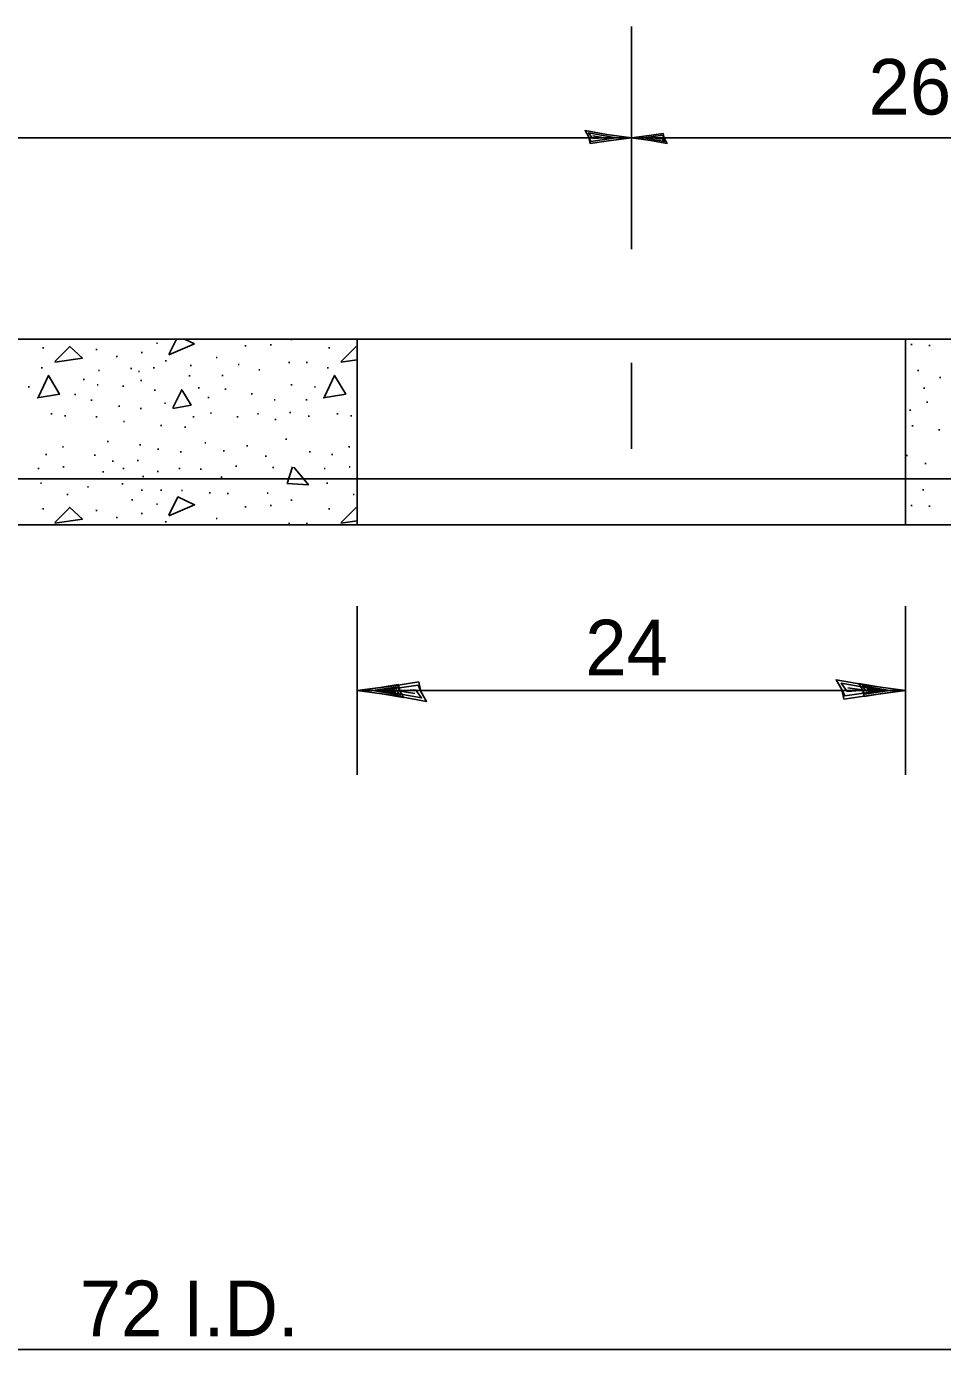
# Model space of a CAD drawing. Extents: x 0 to 2.83, y 0 to 1.83.
# Drawn here: x 0.9009 to 1.1207, y 0.8105 to 1.128 of the extents above; entities that cross this region are included whole.
import ezdxf

# ---------------------------------------------------------------- set-up
doc = ezdxf.new("R2010")
doc.units = 0
doc.layers.add('RD_Pr_Roadway_Dimensions', color=7, linetype='Continuous')
doc.layers.add('SH_General_Details', color=7, linetype='Continuous')

msp = doc.modelspace()

# ---------------------------------------------------------------- linework, layer by layer
at = {"layer": 'RD_Pr_Roadway_Dimensions'}
for p, q in [((1.04604, 1.07457), (1.04604, 1.128)), ((0.70599, 1.10128), (1.04604, 1.10128)), ((1.18865, 1.10128), (1.04604, 1.10128)), ((0.98022, 0.98887), (0.98022, 0.94845)), ((1.11185, 0.98887), (1.11185, 0.94845)), ((0.98022, 0.96866), (1.11185, 0.96866)), ((0.74988, 0.81055), (1.14476, 0.81055))]:
    msp.add_line(p, q, dxfattribs=at)
for points in [[(1.03584, 1.10142), (1.03619, 1.09989), (1.04052, 1.10056), (1.0461, 1.10127), (1.04015, 1.10209), (1.03493, 1.103), (1.03584, 1.10142), (1.0363, 1.10041), (1.04234, 1.10128), (1.03573, 1.10244), (1.03672, 1.10114), (1.0395, 1.10131), (1.03682, 1.10172)], [(1.05393, 1.10117), (1.05366, 1.10234), (1.05033, 1.10183), (1.04604, 1.10128), (1.05061, 1.10065), (1.05463, 1.09995), (1.05393, 1.10117), (1.05357, 1.10194), (1.04892, 1.10128), (1.05401, 1.10038), (1.05325, 1.10138), (1.05111, 1.10125), (1.05317, 1.10093)], [(0.99553, 0.96843), (0.99501, 0.97072), (0.98854, 0.96973), (0.98022, 0.96866), (0.98911, 0.96744), (0.99689, 0.96607), (0.99553, 0.96843), (0.99484, 0.96994), (0.98581, 0.96864), (0.99568, 0.96691), (0.99423, 0.96885), (0.99008, 0.96859), (0.99407, 0.96799)], [(0.99048, 0.96856), (0.99013, 0.97009), (0.9858, 0.96943), (0.98022, 0.96871), (0.98618, 0.9679), (0.99139, 0.96698), (0.99048, 0.96856), (0.99002, 0.96957), (0.98398, 0.96871), (0.99059, 0.96755), (0.98961, 0.96885), (0.98683, 0.96867), (0.9895, 0.96826)], [(1.09655, 0.96888), (1.09706, 0.9666), (1.10353, 0.96758), (1.11185, 0.96866), (1.10297, 0.96988), (1.09518, 0.97124), (1.09655, 0.96888), (1.09723, 0.96737), (1.10626, 0.96867), (1.09639, 0.9704), (1.09785, 0.96846), (1.10199, 0.96872), (1.098, 0.96933)], [(1.10154, 0.9688), (1.10189, 0.96727), (1.10622, 0.96793), (1.1118, 0.96865), (1.10585, 0.96946), (1.10063, 0.97038), (1.10154, 0.9688), (1.102, 0.96779), (1.10805, 0.96866), (1.10144, 0.96982), (1.10242, 0.96852), (1.1052, 0.96869), (1.10253, 0.9691)]]:
    msp.add_lwpolyline(points, dxfattribs=at)
at = {"layer": 'SH_General_Details'}
for p, q in [((0.70599, 1.053), (0.98022, 1.053)), ((0.90473, 1.05086), (0.90503, 1.05086)), ((0.93205, 1.05202), (0.93235, 1.05202)), ((0.95327, 1.05138), (0.95357, 1.05138)), ((0.95939, 1.05163), (0.95969, 1.05163)), ((0.96436, 1.05292), (0.96466, 1.05292)), ((0.97339, 1.05086), (0.97369, 1.05086)), ((0.98022, 1.053), (1.04604, 1.053)), ((0.98022, 1.053), (0.98022, 1.00845)), ((1.04604, 1.053), (1.11185, 1.053)), ((1.11185, 1.00845), (1.11185, 1.053)), ((1.11185, 1.053), (1.18865, 1.053)), ((1.11312, 1.05167), (1.11342, 1.05167)), ((1.11744, 1.05148), (1.11774, 1.05148)), ((0.91756, 1.05047), (0.91786, 1.05047)), ((0.9224, 1.0488), (0.9227, 1.0488)), ((0.92844, 1.04976), (0.92874, 1.04976)), ((0.93418, 1.04777), (0.93448, 1.04777)), ((0.94637, 1.04854), (0.94667, 1.04854)), ((0.90441, 1.04609), (0.90471, 1.04609)), ((0.91814, 1.04544), (0.91844, 1.04544)), ((0.92588, 1.04596), (0.92618, 1.04596)), ((0.92773, 1.04519), (0.92803, 1.04519)), ((0.93128, 1.04609), (0.93158, 1.04609)), ((0.94018, 1.04667), (0.94048, 1.04667)), ((0.95166, 1.04686), (0.95196, 1.04686)), ((0.95662, 1.04564), (0.95692, 1.04564)), ((0.96378, 1.04738), (0.96408, 1.04738)), ((0.96804, 1.04738), (0.96834, 1.04738)), ((0.97307, 1.04609), (0.97337, 1.04609)), ((1.04604, 1.04733), (1.04604, 1.02664)), ((1.11473, 1.04548), (1.11503, 1.04548)), ((0.90131, 1.04153), (0.90161, 1.04153)), ((0.91447, 1.04327), (0.91477, 1.04327)), ((0.91782, 1.04205), (0.91812, 1.04205)), ((0.92395, 1.04173), (0.92425, 1.04173)), ((0.92825, 1.04302), (0.92855, 1.04302)), ((0.93985, 1.04418), (0.94015, 1.04418)), ((0.94211, 1.04127), (0.94241, 1.04127)), ((0.94779, 1.04428), (0.94809, 1.04428)), ((0.96436, 1.04205), (0.96466, 1.04205)), ((0.96997, 1.04153), (0.97027, 1.04153)), ((1.12002, 1.04381), (1.12032, 1.04381)), ((0.9124, 1.03973), (0.9127, 1.03973)), ((0.91634, 1.03831), (0.91664, 1.03831)), ((0.93153, 1.04076), (0.93183, 1.04076)), ((0.94443, 1.03895), (0.94473, 1.03895)), ((0.9485, 1.04095), (0.9488, 1.04095)), ((0.95482, 1.03986), (0.95512, 1.03986)), ((0.9603, 1.03844), (0.9606, 1.03844)), ((0.96791, 1.03844), (0.96821, 1.03844)), ((1.11615, 1.04123), (1.11645, 1.04123)), ((0.90673, 1.03508), (0.90703, 1.03508)), ((0.92298, 1.03689), (0.92328, 1.03689)), ((0.92818, 1.03631), (0.92848, 1.03631)), ((0.93398, 1.0376), (0.93428, 1.0376)), ((0.94501, 1.03521), (0.94531, 1.03521)), ((0.9563, 1.03508), (0.9566, 1.03508)), ((0.96404, 1.03534), (0.96434, 1.03534)), ((0.97539, 1.03508), (0.97569, 1.03508)), ((1.1128, 1.0359), (1.1131, 1.0359)), ((1.11686, 1.03789), (1.11716, 1.03789)), ((0.91002, 1.03457), (0.91032, 1.03457)), ((0.91756, 1.03431), (0.91786, 1.03431)), ((0.92414, 1.03321), (0.92444, 1.03321)), ((0.93308, 1.03225), (0.93338, 1.03225)), ((0.93882, 1.03186), (0.93912, 1.03186)), ((0.94082, 1.03431), (0.94112, 1.03431)), ((0.9514, 1.03431), (0.9517, 1.03431)), ((0.96049, 1.03366), (0.96079, 1.03366)), ((0.96849, 1.0345), (0.96879, 1.0345)), ((0.97868, 1.03457), (0.97898, 1.03457)), ((1.11338, 1.03216), (1.11368, 1.03216)), ((0.96307, 1.02896), (0.96337, 1.02896)), ((1.11977, 1.03125), (1.12007, 1.03125)), ((0.9095, 1.02715), (0.9098, 1.02715)), ((0.92027, 1.02838), (0.92057, 1.02838)), ((0.92799, 1.0276), (0.92829, 1.0276)), ((0.93231, 1.02657), (0.93261, 1.02657)), ((0.93779, 1.02593), (0.93809, 1.02593)), ((0.94366, 1.02812), (0.94396, 1.02812)), ((0.94811, 1.02618), (0.94841, 1.02618)), ((0.95372, 1.02735), (0.95402, 1.02735)), ((0.96875, 1.02593), (0.96905, 1.02593)), ((0.97816, 1.02715), (0.97846, 1.02715)), ((0.90544, 1.02528), (0.90574, 1.02528)), ((0.90963, 1.02231), (0.90993, 1.02231)), ((0.91711, 1.02515), (0.91741, 1.02515)), ((0.92143, 1.02373), (0.92173, 1.02373)), ((0.92743, 1.02386), (0.92773, 1.02386)), ((0.95108, 1.02251), (0.95138, 1.02251)), ((0.95817, 1.02489), (0.95847, 1.02489)), ((0.9741, 1.02528), (0.9744, 1.02528)), ((0.97829, 1.02231), (0.97859, 1.02231)), ((1.11203, 1.02506), (1.11233, 1.02506)), ((1.11648, 1.02313), (1.11678, 1.02313)), ((0.70599, 1.01944), (1.04604, 1.01944)), ((0.90363, 1.02193), (0.90393, 1.02193)), ((0.91911, 1.02115), (0.91941, 1.02115)), ((0.92401, 1.02193), (0.92431, 1.02193)), ((0.92876, 1.01999), (0.92906, 1.01999)), ((0.93224, 1.02122), (0.93254, 1.02122)), ((0.93747, 1.02193), (0.93777, 1.02193)), ((0.94256, 1.0218), (0.94286, 1.0218)), ((0.94753, 1.01986), (0.94783, 1.01986)), ((0.95604, 1.01948), (0.95634, 1.01948)), ((0.95991, 1.02219), (0.96021, 1.02219)), ((0.97229, 1.02193), (0.97259, 1.02193)), ((1.04604, 1.01944), (1.18865, 1.01944)), ((1.11944, 1.01945), (1.11974, 1.01945)), ((0.90421, 1.01845), (0.90451, 1.01845)), ((0.9155, 1.01754), (0.9158, 1.01754)), ((0.92375, 1.01825), (0.92405, 1.01825)), ((0.92844, 1.01677), (0.92874, 1.01677)), ((0.93308, 1.01677), (0.93338, 1.01677)), ((0.93805, 1.01664), (0.93835, 1.01664)), ((0.94476, 1.01612), (0.94506, 1.01612)), ((0.94908, 1.01593), (0.94938, 1.01593)), ((0.95862, 1.01599), (0.95892, 1.01599)), ((0.97287, 1.01845), (0.97317, 1.01845)), ((1.1159, 1.01681), (1.1162, 1.01681)), ((0.9106, 1.01574), (0.9109, 1.01574)), ((0.92607, 1.01445), (0.92637, 1.01445)), ((0.93205, 1.01341), (0.93235, 1.01341)), ((0.95327, 1.01277), (0.95357, 1.01277)), ((0.95939, 1.01303), (0.95969, 1.01303)), ((0.96436, 1.01432), (0.96466, 1.01432)), ((0.97926, 1.01574), (0.97956, 1.01574)), ((1.11312, 1.01307), (1.11342, 1.01307)), ((1.11744, 1.01287), (1.11774, 1.01287)), ((0.90473, 1.01225), (0.90503, 1.01225)), ((0.91756, 1.01187), (0.91786, 1.01187)), ((0.9224, 1.01019), (0.9227, 1.01019)), ((0.92844, 1.01116), (0.92874, 1.01116)), ((0.94637, 1.00993), (0.94667, 1.00993)), ((0.97339, 1.01225), (0.97369, 1.01225)), ((0.98022, 1.00845), (0.70599, 1.00845)), ((0.93418, 1.00916), (0.93448, 1.00916)), ((0.96378, 1.00877), (0.96408, 1.00877)), ((0.96804, 1.00877), (0.96834, 1.00877)), ((0.98022, 1.00845), (1.04604, 1.00845)), ((1.04604, 1.00845), (1.11185, 1.00845)), ((1.18865, 1.00845), (1.11185, 1.00845))]:
    msp.add_line(p, q, dxfattribs=at)
for points in [[(0.90771, 1.04759), (0.91132, 1.05119), (0.91432, 1.04842), (0.90765, 1.04744)], [(0.94122, 1.05187), (0.93502, 1.04922)], [(0.93507, 1.04932), (0.93687, 1.053)], [(0.93883, 1.053), (0.94122, 1.05187)], [(0.97637, 1.04759), (0.97998, 1.05119)], [(0.97998, 1.05119), (0.98022, 1.05097)], [(0.98022, 1.04801), (0.97631, 1.04744)], [(0.90373, 1.0391), (0.90614, 1.04428), (0.90884, 1.03978), (0.90343, 1.03887)], [(0.97239, 1.0391), (0.9748, 1.04428), (0.9775, 1.03978), (0.97209, 1.03887)], [(0.93604, 1.03647), (0.93815, 1.04083), (0.9404, 1.03715), (0.936, 1.03632)], [(0.96503, 1.02228), (0.96856, 1.01799), (0.96346, 1.01837), (0.96473, 1.02235)], [(0.93507, 1.01071), (0.93724, 1.01514), (0.94122, 1.01326), (0.93502, 1.01062)], [(0.90771, 1.00898), (0.91132, 1.01259), (0.91432, 1.00981), (0.90765, 1.00883)], [(0.97637, 1.00898), (0.97998, 1.01259)], [(0.97998, 1.01259), (0.98022, 1.01236)], [(0.98022, 1.00941), (0.97631, 1.00883)]]:
    msp.add_lwpolyline(points, dxfattribs=at)

# ---------------------------------------------------------------- texts
at = {"layer": 'RD_Pr_Roadway_Dimensions'}
for s, p in [('26', (1.10295, 1.10686)), ('24', (1.03498, 0.97231)), ('72 I.D.', (0.91367, 0.81375))]:
    msp.add_text(s, height=0.013333, dxfattribs=at).set_placement(p)

doc.saveas('drawing.dxf')
